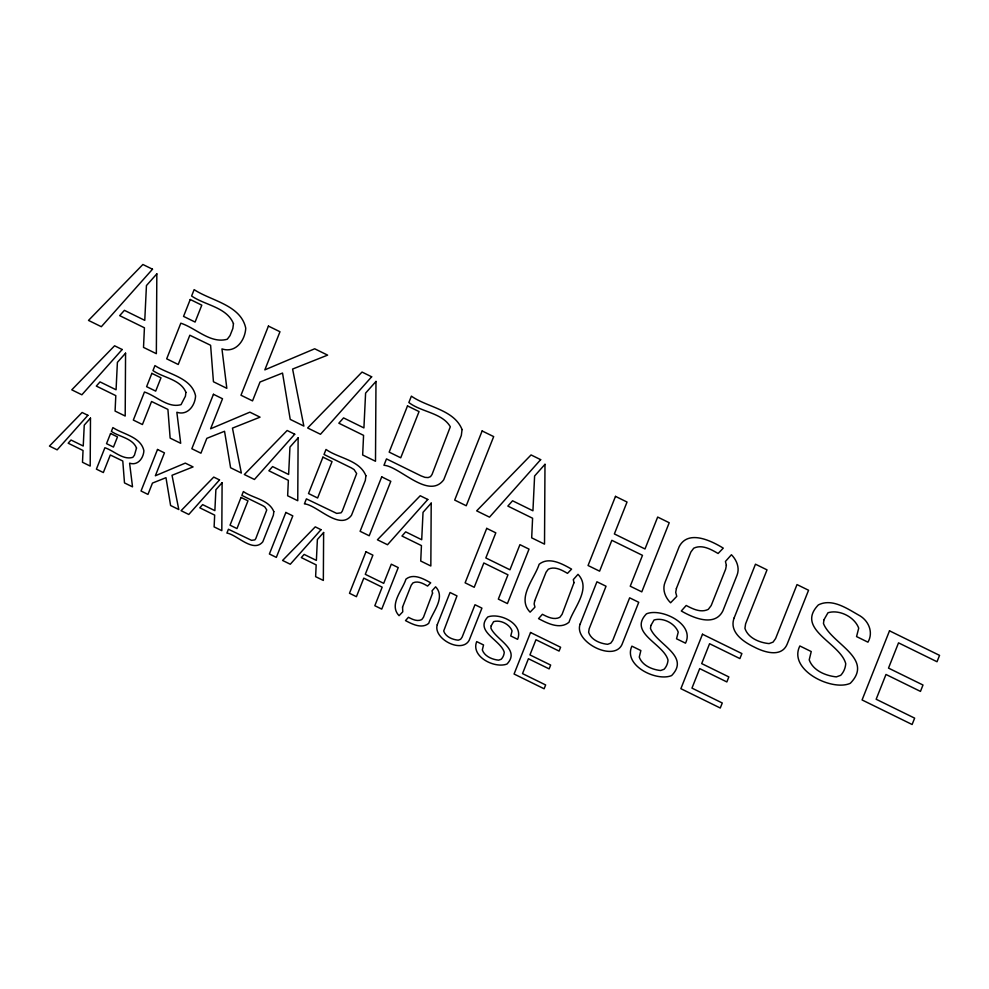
<?xml version="1.0" encoding="UTF-8"?>
<svg xmlns="http://www.w3.org/2000/svg" width="989" height="989" viewBox="0 0 989 989"><rect width="100%" height="100%" fill="white"/><g stroke="black" fill="none" stroke-linecap="round" stroke-linejoin="round"><path stroke-width="1.48" d="M90.481 418.112L90.197 466.066L82.495 462.283L83.039 450.502L68.179 443.208L71.01 440.018L83.237 446.027L84.25 425.134L90.481 418.112M125.566 353.172L125.195 416.035L115.083 411.078L115.8 395.637L96.316 386.069L100.025 381.89L116.072 389.777L117.394 362.37L125.566 353.172M156.831 273.866L156.349 353.691L143.516 347.399L144.419 327.792L119.681 315.639L124.404 310.336L144.765 320.349L146.446 285.549L156.831 273.866M222.105 482.719L221.82 530.673L214.119 526.89L214.662 515.108L199.803 507.814L202.634 504.625L214.873 510.645L215.874 489.74L222.105 482.719M298.122 437.867L297.751 500.731L287.651 495.773L288.355 480.333L268.884 470.764L272.593 466.585L288.627 474.473L289.95 447.077L298.122 437.867M323.626 532.502L323.341 580.444L315.627 576.661L316.171 564.892L301.311 557.586L304.142 554.409L316.381 560.417L317.382 539.512L323.626 532.502M375.981 381.433L375.499 461.27L362.666 454.977L363.569 435.358L338.844 423.205L343.554 417.902L363.915 427.916L365.596 393.115L375.981 381.433M431.204 503.129L430.833 565.992L420.733 561.035L421.438 545.594L401.967 536.026L405.675 531.847L421.71 539.734L423.032 512.327L431.204 503.129M544.988 464.311L544.519 544.135L531.686 537.843L532.589 518.236L507.852 506.084L512.562 500.78L532.935 510.794L534.604 475.993L544.988 464.311M136.519 448.005L134.442 455.212L132.798 457.375C122.747 460.256 114.019 450.712 104.896 447.745L96.403 469.132L103.338 472.544L110.311 454.977L122.784 461.01L124.49 482.916L132.526 486.86L129.596 463.186C137.817 465.943 143.504 458.142 143.887 450.737C140.957 436.742 122.933 434.307 112.894 427.582L111.386 431.402C119.385 436.977 132.452 438.053 136.519 448.005M185.907 392.349L185.425 396.193L181.036 404.649C167.858 408.42 156.41 395.909 144.456 392.015L133.33 420.065L142.428 424.528L151.564 401.497L167.92 409.409L170.145 438.127L180.69 443.295L176.846 412.265C187.626 415.862 195.068 405.651 195.575 395.934C191.742 377.588 168.118 374.398 154.952 365.584L152.961 370.591C163.445 377.909 180.591 379.306 185.907 392.349M233.466 323.626L232.848 328.496L230.017 335.63L227.272 339.227C210.533 344.024 196.007 328.138 180.826 323.193L166.684 358.822L178.23 364.484L189.839 335.234L210.608 345.285L213.439 381.754L226.827 388.331L221.956 348.907C235.642 353.481 245.099 340.513 245.742 328.175C240.871 304.872 210.855 300.817 194.141 289.629L191.619 295.995C204.946 305.28 226.704 307.06 233.466 323.626M273.817 511.622L273.372 515.182L262.802 541.799C253.196 553.42 236.865 534.505 226.901 533.083L228.422 529.251L251.527 540.34L254.865 539.895L255.78 538.622L266.758 509.941L264.792 506.9L262.666 505.602L241.86 495.39L243.381 491.558C252.949 498.345 268.983 499.532 273.817 511.622M365.905 475.758L365.324 480.419L351.478 515.318C339.573 531.291 316.69 504.637 304.402 503.896L306.405 498.876L336.693 513.402L341.069 512.834L342.268 511.152L356.658 473.558L354.087 469.577L351.293 467.859L324.021 454.47L326.011 449.463C338.547 458.352 359.576 459.922 365.905 475.758M462.061 429.547L461.319 435.469L443.727 479.789C428.608 500.075 399.556 466.227 383.955 465.287L386.489 458.908L421.129 475.919L424.961 477.353L428.126 477.588L430.512 476.636L432.032 474.51L450.316 426.754C442.194 412.734 421.067 412.067 408.865 402.523L411.387 396.144C427.31 407.443 454.013 409.434 462.061 429.547M491.187 625.852L490.878 628.089C495.897 639.846 520.869 649.452 506.998 664.027C494.723 668.774 470.591 656.708 476.698 641.601L483.534 644.964L482.323 649.946C484.61 656.412 492.25 659.515 498.617 660.17L501.238 659.23A34.071 19.397 28.3 0 0 504.254 652.246C500.619 639.994 474.411 631.341 487.812 616.951C500.113 612.426 524.022 624.034 517.593 639.327L510.757 635.964L512.055 630.908C509.582 624.183 500.422 619.547 493.598 621.661L491.187 625.852M650.873 625.518L650.478 628.448C656.436 644.259 690.693 655.991 671.618 675.574C656.523 681.878 622.934 665.523 631.884 646.163L640.86 650.564L639.265 657.104C642.269 665.572 652.283 669.652 660.627 670.517L664.064 669.281A44.666 25.43 28.3 0 0 668.008 660.12C663.866 643.839 627.978 632.997 646.46 613.835C661.072 607.679 695.193 623.849 685.501 643.171L676.538 638.783L678.231 632.132C674.993 623.33 662.989 617.247 654.038 620.016L650.873 625.518M823.973 619.732L823.466 623.466C831.032 643.555 874.536 658.439 850.305 683.3C832.033 691.67 787.739 669.887 799.854 645.965L811.24 651.553L809.212 659.861C813.032 670.616 825.753 675.796 836.36 676.884L840.712 675.314A56.732 32.291 28.3 0 0 845.731 663.693C840.465 643.011 794.884 629.239 818.36 604.909C832.503 597.789 847.969 609.199 860.022 615.85C868.935 621.327 873.497 632.626 867.946 642.17L856.561 636.582L858.712 628.151C854.607 616.963 839.352 609.236 827.978 612.76L823.973 619.732M437.262 624.714C432.861 638.647 461.64 653.877 469.145 640.353L481.927 608.136L474.992 604.736L462.123 637.151L460.602 639.29L458.216 640.18C452.529 639.648 445.582 636.879 443.702 631.007L456.98 595.897L450.044 592.498L437.262 624.714M580.184 624.022C573.299 641.416 613.662 662.543 621.982 644.531L638.746 602.289L629.647 597.826L612.784 640.328L610.782 643.134L607.666 644.296C600.212 643.592 591.088 639.97 588.628 632.268L589.172 628.744L606.034 586.242L596.936 581.779L580.184 624.022M734.184 617.841C728.708 631.946 743.456 641.91 754.211 647.041C764.101 652.208 781.607 658.031 787.269 643.888L808.557 590.248L797.01 584.586L775.599 638.548L773.052 642.121L769.083 643.592C759.626 642.702 748.043 638.09 744.927 628.324L745.595 623.836L767.019 569.862L755.472 564.2L734.184 617.841M402.548 607.061L402.77 611.82L399.062 615.665C388.578 604.848 402.523 590.087 405.947 579.146C413.414 573.064 423.626 578.862 430.697 582.842L427.594 586.069C423.304 583.559 417.914 580.494 412.969 582.892L411.226 585.179L402.548 607.061M534.678 600.879L534.134 603.982L534.962 607.122L530.104 612.166C516.369 597.986 534.641 578.627 539.129 564.286C548.932 556.312 562.308 563.903 571.58 569.132L567.513 573.36C561.888 570.072 554.829 566.054 548.326 569.194L546.064 572.198L534.678 600.879M676.402 588.455L675.71 592.399L676.773 596.367L670.591 602.783C665.288 597.566 662.111 589.716 664.991 582.459L679.171 546.694C688.084 529.412 711.153 540.674 723.268 548.141L718.101 553.494C710.955 549.315 701.992 544.222 693.734 548.203L690.854 552.035L676.402 588.455M432.564 593.153L423.453 617.321L421.734 619.609C417.309 621.846 412.425 619.398 408.445 617.297L405.502 620.598C412.265 624.183 421.821 629.115 428.719 623.367C432.23 612.426 446.039 597.677 435.605 586.811L432.008 590.853L432.564 593.153M574.016 582.645L562.086 614.33L559.823 617.321C554.025 620.264 547.622 617.049 542.405 614.293L538.548 618.62C547.412 623.33 559.935 629.795 568.996 622.254C573.595 607.914 591.694 588.566 578.009 574.337L573.286 579.628L574.016 582.645M726.359 565.3L725.666 569.108L711.202 605.528L708.334 609.335C700.978 613.069 692.844 608.989 686.205 605.478L681.31 610.979C693.079 617.853 714.726 627.236 722.885 610.868L737.077 575.104C739.883 567.859 736.669 559.997 731.427 554.742L725.432 561.468L726.359 565.3M110.558 433.503L106.528 443.653L113.463 447.065L117.493 436.903L110.558 433.503M151.873 373.348L146.607 386.662L155.693 391.125L160.972 377.81L151.873 373.348M190.247 299.482L183.546 316.393L195.093 322.055L201.793 305.156L190.247 299.482M157.511 449.476L141.031 491.001L147.967 494.413L152.467 483.077L165.979 477.687L170.603 505.515L178.786 509.533L172.024 475.289L193.053 466.919L185.302 463.112L155.36 475.771L164.446 452.875L157.511 449.476M213.439 394.29L191.829 448.734L200.928 453.197L206.825 438.337L224.54 431.278L230.598 467.76L241.341 473.026L232.464 428.126L260.033 417.16L249.871 412.166L210.62 428.769L222.525 398.752L213.439 394.29M268.427 326.086L240.982 395.229L252.529 400.891L260.02 382.014L282.533 373.063L290.222 419.385L303.858 426.074L292.596 369.058L327.606 355.125L314.687 348.783L264.842 369.861L279.974 331.748L268.427 326.086M241.044 497.43L230.041 525.184L236.977 528.583L247.979 500.83L241.044 497.43M285.87 512.45L269.391 553.988L276.327 557.388L292.806 515.862L285.87 512.45M322.946 457.153L308.519 493.536L317.617 497.999L332.032 461.616L322.946 457.153M407.505 405.923L389.172 452.121L400.73 457.796L419.052 411.585L407.505 405.923M381.717 476.859L360.107 531.291L369.206 535.754L390.803 481.322L381.717 476.859M365.967 551.751L349.488 593.276L356.423 596.688L363.779 578.145L382.174 587.169L374.819 605.713L381.754 609.113L398.233 567.587L391.298 564.187L383.695 583.349L365.287 574.325L372.902 555.163L365.967 551.751M482.138 430.944L454.693 500.075L466.239 505.75L493.684 436.606L482.138 430.944M486.724 528.373L465.114 582.818L474.213 587.281L483.844 562.976L507.963 574.807L498.332 599.111L507.419 603.574L529.028 549.13L519.93 544.667L509.953 569.788L485.834 557.957L495.81 532.836L486.724 528.373M530.549 632.503L514.07 674.028L544.123 688.777L545.644 684.957L522.526 673.608L528.423 658.723L549.142 668.885L550.65 665.065L529.943 654.903L535.964 639.735L559.082 651.083L560.602 647.251L530.549 632.503M615.492 496.367L588.059 565.51L599.606 571.172L611.845 540.315L642.479 555.348L630.24 586.205L641.787 591.867L669.219 522.736L657.673 517.062L645.001 548.969L614.367 533.936L627.038 502.041L615.492 496.367M702.487 634.233L680.877 688.678L720.276 708.013L722.267 702.994L691.966 688.121L699.705 668.613L726.853 681.94L728.844 676.921L701.696 663.594L709.583 643.715L739.896 658.587L741.886 653.568L702.487 634.233M889.507 630.821L862.074 699.952L912.118 724.504L914.64 718.138L876.155 699.248L885.983 674.473L920.462 691.398L922.997 685.018L888.505 668.107L898.531 642.85L937.016 661.74L939.55 655.373L889.507 630.821M152.504 269.206L101.335 326.704L88.503 320.411L142.886 264.496L152.504 269.206M122.166 349.513L81.877 394.784L71.777 389.827L114.588 345.791L122.166 349.513M87.885 415.318L57.152 449.847L49.45 446.076L82.112 412.487L87.885 415.318M219.509 479.925L188.788 514.465L181.074 510.683L213.735 477.094L219.509 479.925M294.722 434.208L254.433 479.48L244.332 474.522L287.156 430.499L294.722 434.208M371.654 376.784L320.485 434.282L307.653 427.977L362.036 372.062L371.654 376.784M321.029 529.696L290.296 564.237L282.582 560.454L315.256 526.865L321.029 529.696M427.804 499.47L387.515 544.741L377.415 539.784L420.226 495.749L427.804 499.47M540.662 459.65L489.506 517.148L476.673 510.856L531.056 454.94L540.662 459.65"/></g></svg>
